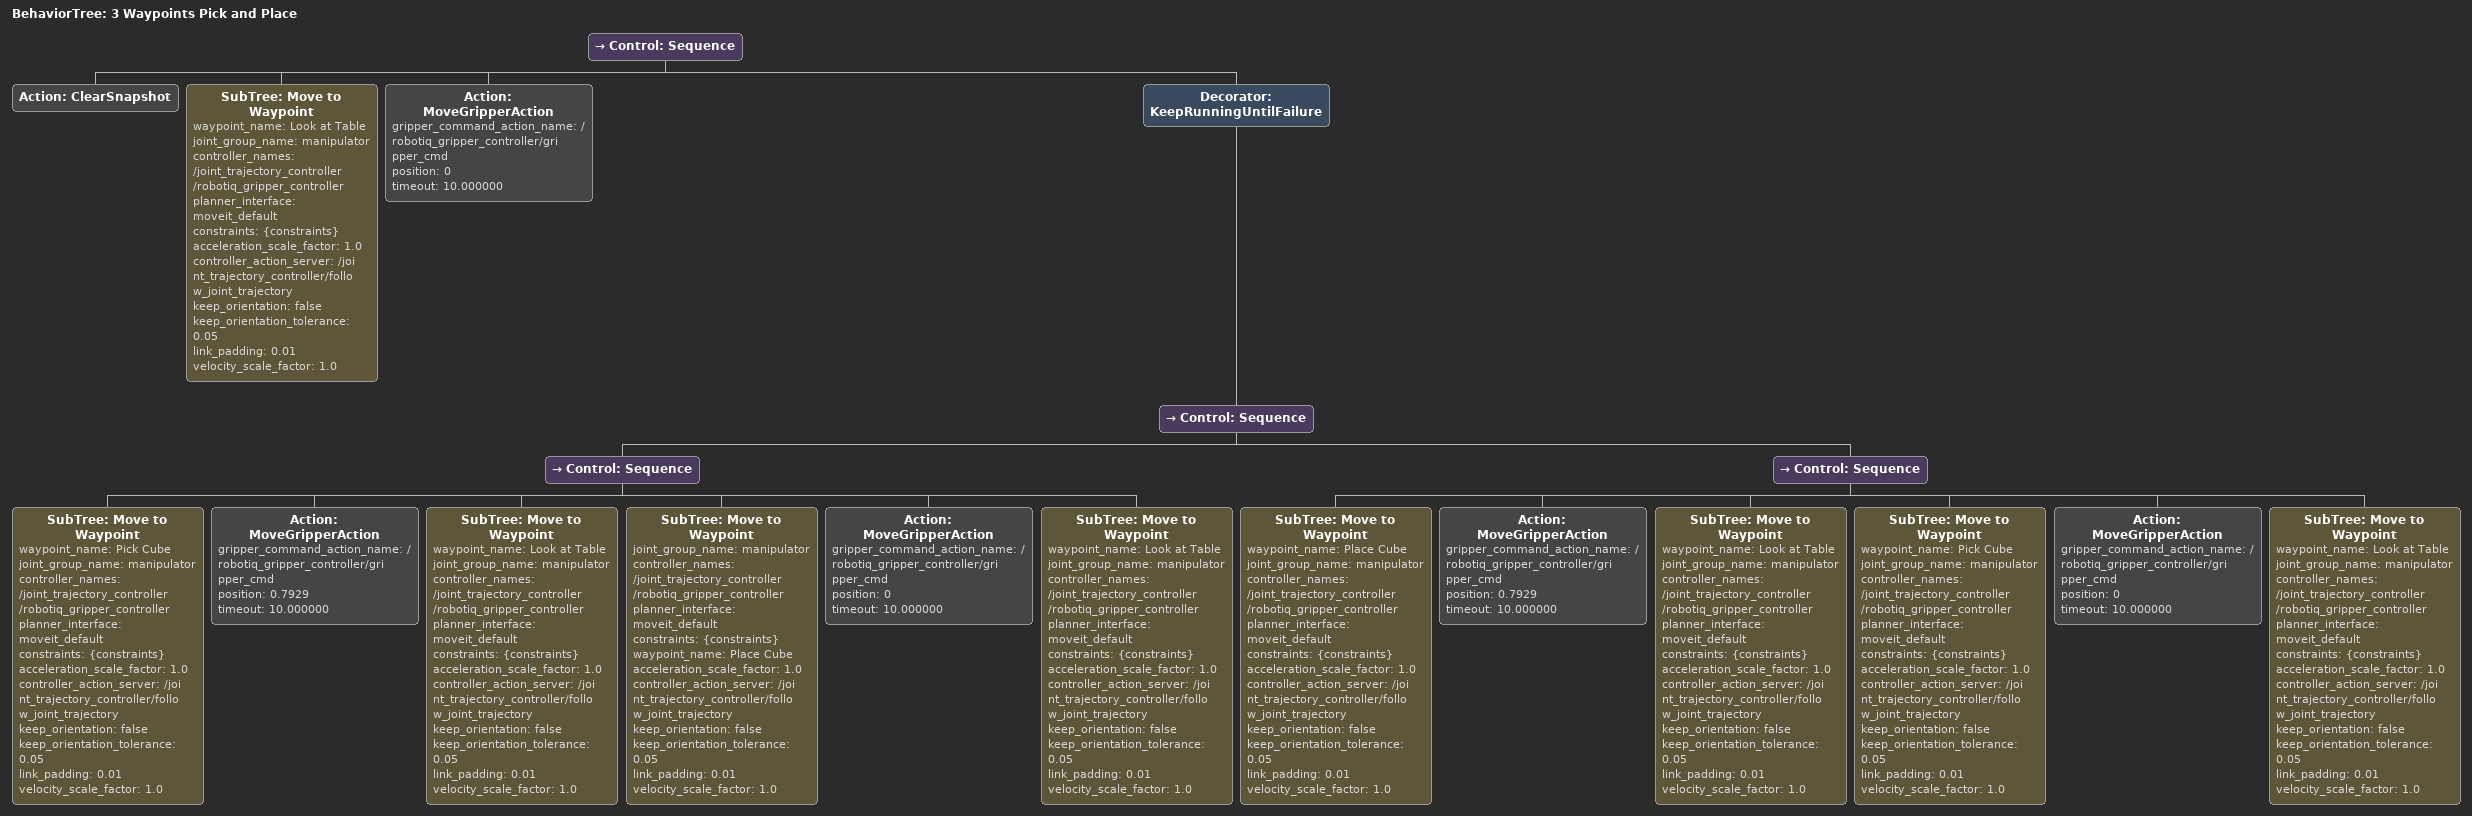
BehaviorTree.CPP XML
<?xml version='1.0' encoding='utf-8'?>
<root BTCPP_format="4" main_tree_to_execute="3 Waypoints Pick and Place">
  <BehaviorTree ID="3 Waypoints Pick and Place" _description="Basic example of repeatedly grabbing a small (invisible) object, placing it at desired destination, and then moving back to a home position">
    <Control ID="Sequence">
      <!--Reset the planning scene to ensure no old collision objects are hanging around-->
      <Action ID="ClearSnapshot"/>
      <!--Setup the environment to its "home" configuration - move to center and open gripper-->
      <SubTree ID="Move to Waypoint" waypoint_name="Look at Table" joint_group_name="manipulator" controller_names="/joint_trajectory_controller /robotiq_gripper_controller" planner_interface="moveit_default" constraints="{constraints}" acceleration_scale_factor="1.0" controller_action_server="/joint_trajectory_controller/follow_joint_trajectory" keep_orientation="false" keep_orientation_tolerance="0.05" link_padding="0.01" velocity_scale_factor="1.0"/>
      <Action ID="MoveGripperAction" gripper_command_action_name="/robotiq_gripper_controller/gripper_cmd" position="0" timeout="10.000000"/>
      <!--Run pick and place on loop-->
      <Decorator ID="KeepRunningUntilFailure">
        <Control ID="Sequence">
          <!--Pick object from original location, put it down at a different part of the table, and go back to center pose-->
          <Control ID="Sequence">
            <SubTree ID="Move to Waypoint" waypoint_name="Pick Cube" joint_group_name="manipulator" controller_names="/joint_trajectory_controller /robotiq_gripper_controller" planner_interface="moveit_default" constraints="{constraints}" acceleration_scale_factor="1.0" controller_action_server="/joint_trajectory_controller/follow_joint_trajectory" keep_orientation="false" keep_orientation_tolerance="0.05" link_padding="0.01" velocity_scale_factor="1.0"/>
            <Action ID="MoveGripperAction" gripper_command_action_name="/robotiq_gripper_controller/gripper_cmd" position="0.7929" timeout="10.000000"/>
            <SubTree ID="Move to Waypoint" waypoint_name="Look at Table" joint_group_name="manipulator" controller_names="/joint_trajectory_controller /robotiq_gripper_controller" planner_interface="moveit_default" constraints="{constraints}" acceleration_scale_factor="1.0" controller_action_server="/joint_trajectory_controller/follow_joint_trajectory" keep_orientation="false" keep_orientation_tolerance="0.05" link_padding="0.01" velocity_scale_factor="1.0"/>
            <SubTree ID="Move to Waypoint" joint_group_name="manipulator" controller_names="/joint_trajectory_controller /robotiq_gripper_controller" planner_interface="moveit_default" constraints="{constraints}" waypoint_name="Place Cube" acceleration_scale_factor="1.0" controller_action_server="/joint_trajectory_controller/follow_joint_trajectory" keep_orientation="false" keep_orientation_tolerance="0.05" link_padding="0.01" velocity_scale_factor="1.0"/>
            <Action ID="MoveGripperAction" gripper_command_action_name="/robotiq_gripper_controller/gripper_cmd" position="0" timeout="10.000000"/>
            <SubTree ID="Move to Waypoint" waypoint_name="Look at Table" joint_group_name="manipulator" controller_names="/joint_trajectory_controller /robotiq_gripper_controller" planner_interface="moveit_default" constraints="{constraints}" acceleration_scale_factor="1.0" controller_action_server="/joint_trajectory_controller/follow_joint_trajectory" keep_orientation="false" keep_orientation_tolerance="0.05" link_padding="0.01" velocity_scale_factor="1.0"/>
          </Control>
          <!--Pick object from where it was placed, put it down on the original location, and go back to center pose-->
          <Control ID="Sequence">
            <SubTree ID="Move to Waypoint" waypoint_name="Place Cube" joint_group_name="manipulator" controller_names="/joint_trajectory_controller /robotiq_gripper_controller" planner_interface="moveit_default" constraints="{constraints}" acceleration_scale_factor="1.0" controller_action_server="/joint_trajectory_controller/follow_joint_trajectory" keep_orientation="false" keep_orientation_tolerance="0.05" link_padding="0.01" velocity_scale_factor="1.0"/>
            <Action ID="MoveGripperAction" gripper_command_action_name="/robotiq_gripper_controller/gripper_cmd" position="0.7929" timeout="10.000000"/>
            <SubTree ID="Move to Waypoint" waypoint_name="Look at Table" joint_group_name="manipulator" controller_names="/joint_trajectory_controller /robotiq_gripper_controller" planner_interface="moveit_default" constraints="{constraints}" acceleration_scale_factor="1.0" controller_action_server="/joint_trajectory_controller/follow_joint_trajectory" keep_orientation="false" keep_orientation_tolerance="0.05" link_padding="0.01" velocity_scale_factor="1.0"/>
            <SubTree ID="Move to Waypoint" waypoint_name="Pick Cube" joint_group_name="manipulator" controller_names="/joint_trajectory_controller /robotiq_gripper_controller" planner_interface="moveit_default" constraints="{constraints}" acceleration_scale_factor="1.0" controller_action_server="/joint_trajectory_controller/follow_joint_trajectory" keep_orientation="false" keep_orientation_tolerance="0.05" link_padding="0.01" velocity_scale_factor="1.0"/>
            <Action ID="MoveGripperAction" gripper_command_action_name="/robotiq_gripper_controller/gripper_cmd" position="0" timeout="10.000000"/>
            <SubTree ID="Move to Waypoint" waypoint_name="Look at Table" joint_group_name="manipulator" controller_names="/joint_trajectory_controller /robotiq_gripper_controller" planner_interface="moveit_default" constraints="{constraints}" acceleration_scale_factor="1.0" controller_action_server="/joint_trajectory_controller/follow_joint_trajectory" keep_orientation="false" keep_orientation_tolerance="0.05" link_padding="0.01" velocity_scale_factor="1.0"/>
          </Control>
        </Control>
      </Decorator>
    </Control>
  </BehaviorTree>
</root>
